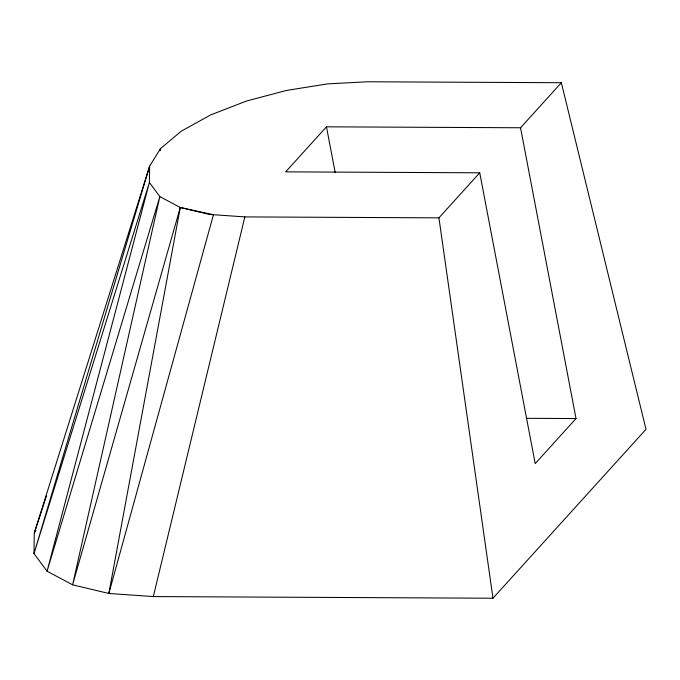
<?xml version="1.0" encoding="UTF-8"?>
<svg xmlns="http://www.w3.org/2000/svg" width="680" height="680" viewBox="0 0 680 680"><rect width="100%" height="100%" fill="white"/><g stroke="black" fill="none" stroke-linecap="round" stroke-linejoin="round"><path stroke-width="1.02" d="M180.268 207.494L108.834 593.47L72.59 584.817L47.073 571.208L34 553.579L34.28 533.12L149.617 166.141L160.497 148.631L181.296 131.163L210.605 114.945L246.415 101.065L286.288 90.474L327.513 83.895L367.276 81.77L561.357 82.722L646 429.318L492.975 598.23L153.323 596.572L108.834 593.47L213.46 214.71L180.268 207.494L159.851 196.613L149.396 182.504L149.617 166.141L34 553.579L149.396 182.504L47.073 571.208L159.851 196.613L72.59 584.817L180.268 207.494L209.261 214.421L244.851 216.903L438.931 217.847L479.74 172.805L535.211 463.598L576.019 418.548L520.548 127.763L561.357 82.722M153.323 596.572L244.851 216.903M159.868 150.654L160.497 148.631L159.834 150.645M46.538 495.779L34.28 533.12L35.913 530.494M520.548 127.763L326.468 126.82L285.659 171.862L479.74 172.805M526.447 418.31L576.019 418.548M326.468 126.82L335.206 172.644M438.931 217.847L492.975 598.23"/></g></svg>
